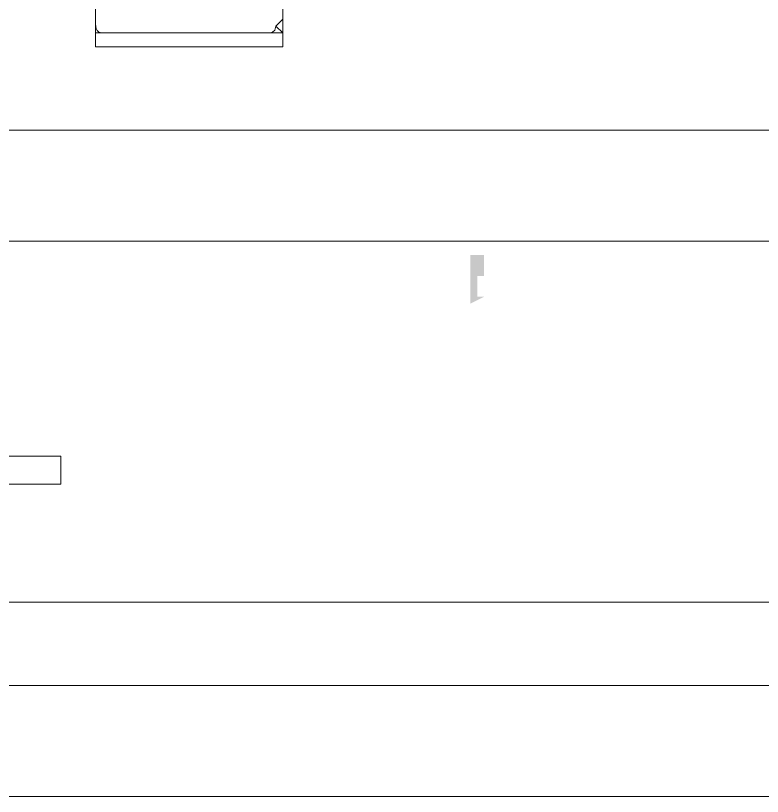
# Model space of a CAD drawing. Header units: millimetres. Extents: x 25083 to 52777, y 24772 to 45779.
# Drawn here: x 46562.78 to 46602.73, y 38561.62 to 38603.4 of the extents above; entities that cross this region are included whole.
import ezdxf

# ---------------------------------------------------------------- set-up
doc = ezdxf.new("R2010")
doc.units = ezdxf.units.MM

# ---------------------------------------------------------------- blocks, each defined once
blk = doc.blocks.new('zw$F4C5')
h = blk.add_hatch(color=7)
h.dxf.hatch_style = 2
h.paths.add_polyline_path([(477.568, 121.806), (477.568, 122.548), (476.825, 122.548), (476.825, 121.806)])
h = blk.add_hatch(color=7)
h.dxf.hatch_style = 2
h.paths.add_polyline_path([(477.568, 121.434), (477.568, 121.806), (476.825, 121.806), (476.825, 121.434)])
h = blk.add_hatch(color=7)
h.dxf.hatch_style = 2
h.paths.add_polyline_path([(477.568, 120.32), (477.196, 120.32), (477.196, 121.434), (476.825, 121.434), (476.825, 119.949)])
at = {"color": 7, "lineweight": 5}
for points in [[(456.772, 135.175), (456.772, 143.345)], [(466.798, 143.345), (466.798, 135.175)], [(456.772, 135.175), (456.772, 134.432)], [(466.798, 135.175), (466.798, 134.432)], [(456.772, 134.432), (456.772, 134.803)], [(466.798, 134.432), (466.427, 134.803)], [(456.772, 134.432), (456.772, 133.689)], [(457.143, 134.432), (456.772, 134.432)], [(466.056, 134.432), (457.143, 134.432)], [(466.798, 134.432), (466.056, 134.432)], [(466.798, 134.432), (466.798, 133.689)], [(456.772, 133.689), (466.798, 133.689)], [(451.573, 129.233), (528.444, 129.233)], [(451.573, 123.291), (528.444, 123.291)], [(451.573, 111.779), (454.915, 111.779)], [(454.915, 111.779), (454.915, 110.294)], [(438.204, 110.294), (454.915, 110.294)], [(389.927, 103.981), (528.444, 103.981)], [(256.238, 99.524), (528.444, 99.524)], [(272.949, 93.582), (528.444, 93.582)]]:
    blk.add_lwpolyline(points, dxfattribs=at)
for points in [[(456.772, 135.175), (456.772, 134.803), (456.772, 134.432), (457.143, 134.432)], [(466.427, 134.803), (466.427, 134.803), (466.798, 135.175), (466.798, 135.175)], [(466.056, 134.432), (466.056, 134.432), (466.427, 134.432), (466.427, 134.803)]]:
    blk.add_open_spline(points, degree=3, dxfattribs=at)

msp = doc.modelspace()

# ---------------------------------------------------------------- block references
msp.add_blockref('zw$F4C5', (46110.278, 38468.039))

doc.saveas('drawing.dxf')
